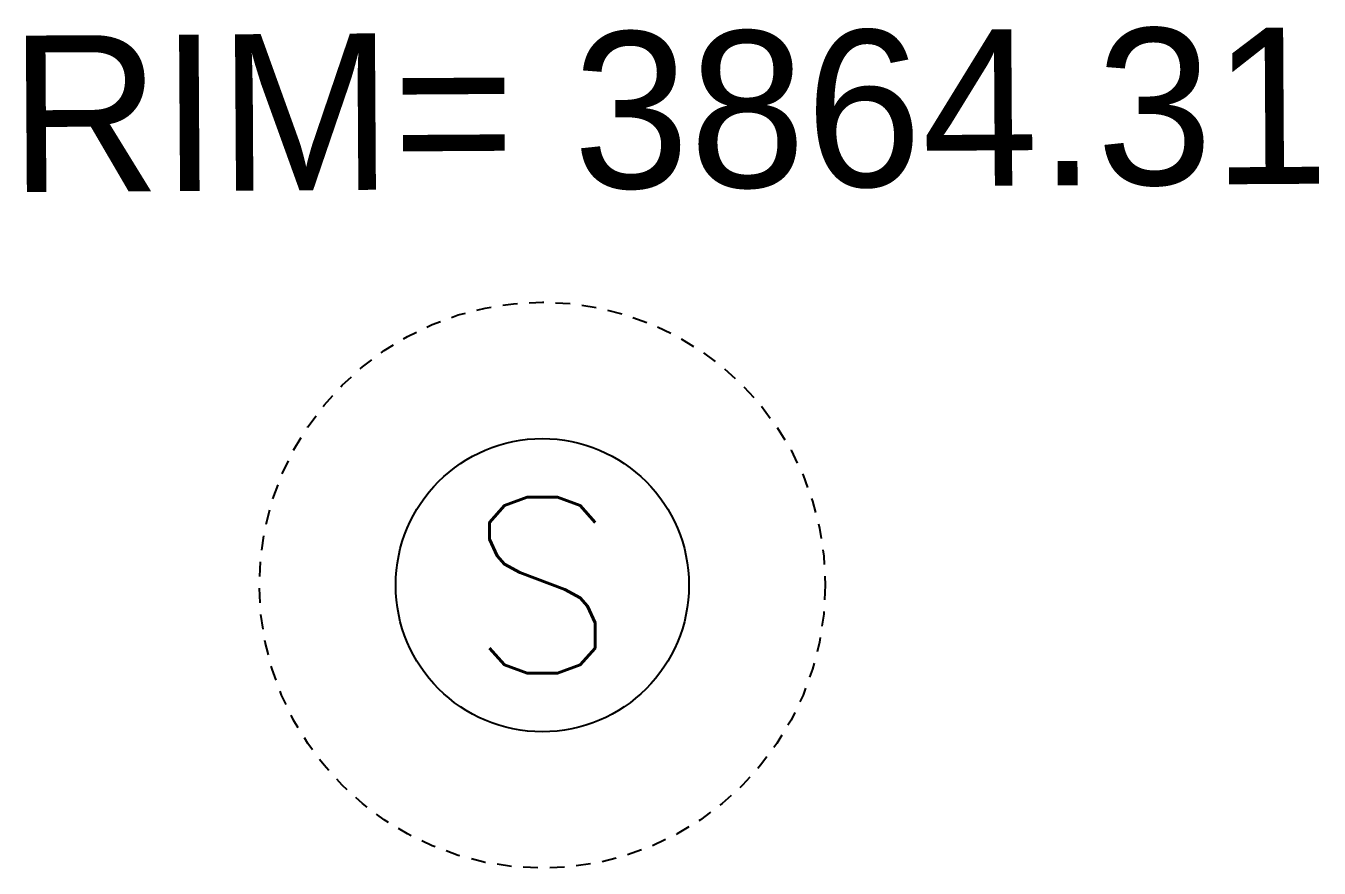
# Model space of a CAD drawing. Header units: feet. Extents: x 5839 to 12322, y 5665 to 12074.
# Drawn here: x 6389.94 to 6400.96, y 5708.43 to 5715.61 of the extents above; entities that cross this region are included whole.
import ezdxf
from ezdxf.enums import TextEntityAlignment as Align

# ---------------------------------------------------------------- set-up
doc = ezdxf.new("R2010")
doc.units = ezdxf.units.FT
doc.header["$MEASUREMENT"] = 0
doc.linetypes.add('HIDDEN2', pattern=[0.1875, 0.125, -0.0625])
for name, color, linetype in [('TEXT', 21, 'Continuous'), ('V-CONC', 7, 'HIDDEN2'), ('V-UG-SAS', 3, 'Continuous')]:
    doc.layers.add(name, color=color, linetype=linetype)
doc.styles.add('CLS DIM', font='Eurosti.TTF', dxfattribs={"height": 1.333333})
doc.styles.add('SHR', font='SIMPLEX', dxfattribs={"height": 0.75})

# ---------------------------------------------------------------- blocks, each defined once
blk = doc.blocks.new('smh')
blk.add_circle((0, 0), 0.0625)
at = {"style": 'SHR'}
blk.add_text('S', height=0.075, dxfattribs=at).set_placement((0, -0.0375), align=Align.CENTER)

msp = doc.modelspace()

# ---------------------------------------------------------------- linework, layer by layer
at = {"layer": 'V-CONC'}
msp.add_circle((6394.34, 5710.843, 3864.318), 2.412, dxfattribs=at)

# ---------------------------------------------------------------- block references
at = {"layer": 'V-UG-SAS', "xscale": 20, "yscale": 20, "zscale": 20}
msp.add_blockref('smh', (6394.34, 5710.843, 3864.318), dxfattribs=at)

# ---------------------------------------------------------------- texts
at = {"layer": 'TEXT', "insert": (6389.791, 5715.527), "char_height": 1.33333, "width": 30.09309, "attachment_point": 1, "rotation": 0.3692, "style": 'CLS DIM'}
msp.add_mtext('\\pt9.33333;RIM= 3864.31', dxfattribs=at)

doc.saveas('drawing.dxf')
